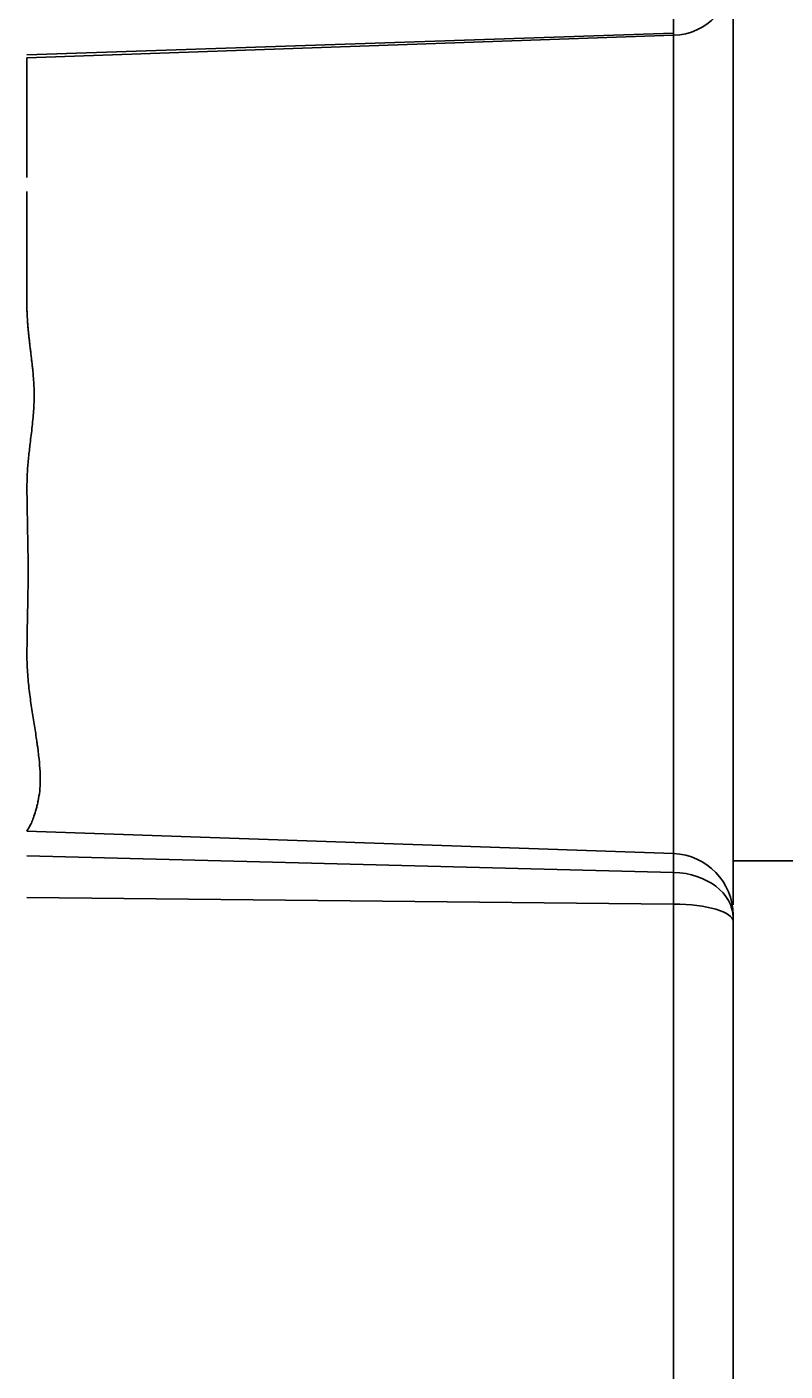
# Model space of a CAD drawing. Header units: millimetres. Extents: x 83 to 1196, y -164 to 735.
# Drawn here: x 379.44 to 391.73, y 27.91 to 49.73 of the extents above; entities that cross this region are included whole.
import ezdxf

# ---------------------------------------------------------------- set-up
doc = ezdxf.new("R2010")
doc.units = ezdxf.units.MM
doc.layers.add('1', color=7, linetype='Continuous', true_color=0xffffff)

msp = doc.modelspace()

# ---------------------------------------------------------------- linework, layer by layer
at = {"layer": '1', "color": 7, "linetype": 'Continuous', "lineweight": 35}
for p, q in [((379.438, 49.273), (389.924, 49.628)), ((389.924, 49.592), (379.438, 49.226)), ((389.924, 36.31), (379.438, 36.676)), ((379.439, 36.273), (389.924, 36.003)), ((390.889, 36.192), (396.124, 36.192)), ((389.924, 35.491), (379.438, 35.595))]:
    msp.add_line(p, q, dxfattribs=at)
for centre, ratio, start_param, end_param in [((389.889, 50.59), 0.999028, 4.747296, 6.283185), ((389.889, 35.311), 0.999035, 0, 1.53589), ((389.889, 35.268), 0.736198, 6.283184, 7.819075), ((389.889, 35.209), 0.282245, 0, 1.53589)]:
    msp.add_ellipse(centre, major_axis=(1, 0), ratio=ratio, start_param=start_param, end_param=end_param, dxfattribs=at)
for points, knots in [([(389.924, 49.592), (389.924, 49.592), (389.924, 49.593), (389.924, 49.594), (389.924, 49.595), (389.924, 49.601), (389.924, 49.613), (389.924, 49.627), (389.924, 49.643), (389.924, 49.653), (389.924, 49.684), (389.924, 49.708), (389.924, 49.751), (389.924, 49.767), (389.924, 49.799), (389.924, 49.817), (389.924, 49.872), (389.924, 49.951), (389.924, 50.043), (389.924, 50.104), (389.924, 50.116), (389.924, 50.141), (389.924, 50.179), (389.924, 50.218), (389.924, 50.298), (389.924, 50.353), (389.924, 50.41)], [0, 0, 0, 0, 0.015625, 0.015625, 0.03125, 0.0625, 0.125, 0.1875, 0.1875, 0.25, 0.25, 0.375, 0.375, 0.4375, 0.4375, 0.5, 0.5, 0.625, 0.75, 0.75, 0.78125, 0.78125, 0.8125, 0.875, 0.875, 1, 1, 1, 1]), ([(390.889, 50.59), (390.889, 50.588), (390.889, 50.584), (390.889, 50.576), (390.889, 50.562), (390.889, 50.542), (390.889, 50.492), (390.889, 50.448), (390.889, 50.336), (390.889, 50.269), (390.889, 50.15), (390.889, 50.108), (390.889, 50.039), (390.889, 50.016), (390.889, 49.968), (390.889, 49.893), (390.889, 49.814), (390.889, 49.703), (390.889, 49.529), (390.889, 49.334), (390.889, 49.055), (390.889, 48.868), (390.889, 48.665), (390.889, 48.583), (390.889, 48.541), (390.889, 48.415), (390.889, 48.329), (390.889, 48.065), (390.889, 47.883), (390.889, 47.503), (390.889, 47.306), (390.889, 47), (390.889, 46.897), (390.889, 46.738), (390.889, 46.685), (390.889, 46.577), (390.889, 46.523), (390.889, 46.252), (390.889, 46.03), (390.889, 45.693), (390.889, 45.58), (390.889, 45.351), (390.889, 45.236), (390.889, 44.887), (390.889, 44.651), (390.889, 44.351), (390.889, 44.291), (390.889, 44.171), (390.889, 44.11), (390.889, 43.928), (390.889, 43.806), (390.889, 43.441), (390.889, 43.197), (390.889, 42.89), (390.889, 42.829), (390.889, 42.707), (390.889, 42.524), (390.889, 42.342), (390.889, 42.1), (390.889, 41.98), (390.889, 41.741), (390.889, 41.622), (390.889, 41.266), (390.889, 41.03), (390.889, 40.681), (390.889, 40.565), (390.889, 40.391), (390.889, 40.334), (390.889, 40.219), (390.889, 40.162), (390.889, 39.879), (390.889, 39.658), (390.889, 39.227), (390.889, 39.018), (390.889, 38.61), (390.889, 38.413), (390.889, 38.173), (390.889, 38.125), (390.889, 38.031), (390.889, 37.891), (390.889, 37.757), (390.889, 37.494), (390.889, 37.162), (390.889, 36.864), (390.889, 36.653), (390.889, 36.585), (390.889, 36.486), (390.889, 36.454), (390.889, 36.39), (390.889, 36.359), (390.889, 36.207), (390.889, 36.096), (390.889, 35.895), (390.889, 35.805), (390.889, 35.646), (390.889, 35.577), (390.889, 35.505), (390.889, 35.493), (390.889, 35.48)], [0, 0, 0, 0, 0.008269, 0.008269, 0.016539, 0.033078, 0.033078, 0.066155, 0.066155, 0.099233, 0.099233, 0.115771, 0.115771, 0.124041, 0.124041, 0.13231, 0.148849, 0.148849, 0.165388, 0.198465, 0.198465, 0.231543, 0.239812, 0.239812, 0.248082, 0.248082, 0.26462, 0.26462, 0.297698, 0.297698, 0.330775, 0.330775, 0.347314, 0.347314, 0.355583, 0.355583, 0.363853, 0.363853, 0.39693, 0.39693, 0.413469, 0.413469, 0.430008, 0.430008, 0.463085, 0.463085, 0.471355, 0.471355, 0.479624, 0.479624, 0.496163, 0.496163, 0.529241, 0.529241, 0.53751, 0.53751, 0.545779, 0.562318, 0.562318, 0.578857, 0.578857, 0.595396, 0.595396, 0.628473, 0.628473, 0.645012, 0.645012, 0.653281, 0.653281, 0.661551, 0.661551, 0.694628, 0.694628, 0.727706, 0.727706, 0.760783, 0.760783, 0.769053, 0.769053, 0.777322, 0.793861, 0.793861, 0.826938, 0.860016, 0.860016, 0.876555, 0.876555, 0.884824, 0.884824, 0.893093, 0.893093, 0.926171, 0.926171, 0.959248, 0.959248, 0.992326, 0.992326, 1, 1, 1, 1]), ([(389.924, 36.31), (389.924, 36.31), (389.924, 36.311), (389.924, 36.312), (389.924, 36.315), (389.924, 36.32), (389.924, 36.335), (389.924, 36.367), (389.924, 36.402), (389.924, 36.432), (389.924, 36.443), (389.924, 36.466), (389.924, 36.478), (389.924, 36.541), (389.924, 36.601), (389.924, 36.739), (389.924, 36.817), (389.924, 36.992), (389.924, 37.089), (389.924, 37.221), (389.924, 37.248), (389.924, 37.303), (389.924, 37.331), (389.924, 37.417), (389.924, 37.476), (389.924, 37.659), (389.924, 37.918), (389.924, 38.207), (389.924, 38.435), (389.924, 38.513), (389.924, 38.633), (389.924, 38.673), (389.924, 38.755), (389.924, 38.796), (389.924, 39.005), (389.924, 39.177), (389.924, 39.531), (389.924, 39.895), (389.924, 40.279), (389.924, 40.525), (389.924, 40.574), (389.924, 40.674), (389.924, 40.724), (389.924, 40.875), (389.924, 40.976), (389.924, 41.279), (389.924, 41.484), (389.924, 41.793), (389.924, 41.897), (389.924, 42.105), (389.924, 42.209), (389.924, 42.419), (389.924, 42.524), (389.924, 42.683), (389.924, 42.736), (389.924, 42.842), (389.924, 42.896), (389.924, 43.162), (389.924, 43.375), (389.924, 43.692), (389.924, 43.798), (389.924, 43.956), (389.924, 44.008), (389.924, 44.113), (389.924, 44.166), (389.924, 44.426), (389.924, 44.631), (389.924, 44.934), (389.924, 45.035), (389.924, 45.233), (389.924, 45.332), (389.924, 45.625), (389.924, 45.817), (389.924, 46.054), (389.924, 46.101), (389.924, 46.194), (389.924, 46.333), (389.924, 46.468), (389.924, 46.734), (389.924, 46.906), (389.924, 47.235), (389.924, 47.394), (389.924, 47.623), (389.924, 47.735), (389.924, 47.844), (389.924, 47.916), (389.924, 47.951), (389.924, 48.125), (389.924, 48.255), (389.924, 48.498), (389.924, 48.611), (389.924, 48.768), (389.924, 48.818), (389.924, 48.915), (389.924, 48.984), (389.924, 49.049), (389.924, 49.091), (389.924, 49.112), (389.924, 49.171), (389.924, 49.208), (389.924, 49.312), (389.924, 49.371), (389.924, 49.468), (389.924, 49.507), (389.924, 49.55), (389.924, 49.561), (389.924, 49.58), (389.924, 49.587), (389.924, 49.592)], [0, 0, 0, 0, 0.001953, 0.001953, 0.003906, 0.007813, 0.015625, 0.03125, 0.046875, 0.046875, 0.054688, 0.054688, 0.0625, 0.0625, 0.09375, 0.09375, 0.125, 0.125, 0.15625, 0.15625, 0.164063, 0.164063, 0.171875, 0.171875, 0.1875, 0.1875, 0.21875, 0.25, 0.25, 0.265625, 0.265625, 0.273438, 0.273438, 0.28125, 0.28125, 0.3125, 0.3125, 0.34375, 0.375, 0.375, 0.382813, 0.382813, 0.390625, 0.390625, 0.40625, 0.40625, 0.4375, 0.4375, 0.453125, 0.453125, 0.46875, 0.46875, 0.484375, 0.484375, 0.492188, 0.492188, 0.5, 0.5, 0.53125, 0.53125, 0.546875, 0.546875, 0.554688, 0.554688, 0.5625, 0.5625, 0.59375, 0.59375, 0.609375, 0.609375, 0.625, 0.625, 0.65625, 0.65625, 0.664063, 0.664063, 0.671875, 0.6875, 0.6875, 0.71875, 0.71875, 0.75, 0.75, 0.765625, 0.773438, 0.773438, 0.78125, 0.78125, 0.8125, 0.8125, 0.84375, 0.84375, 0.859375, 0.859375, 0.875, 0.882813, 0.882813, 0.890625, 0.890625, 0.90625, 0.90625, 0.9375, 0.9375, 0.96875, 0.96875, 0.984375, 0.984375, 1, 1, 1, 1]), ([(379.439, 48.467), (379.439, 48.189), (379.439, 47.81), (379.439, 47.281), (379.439, 47.281), (379.439, 47.281)], [0, 0, 0, 0, 0.999981, 0.999981, 1, 1, 1, 1]), ([(379.439, 39.527), (379.439, 39.543), (379.439, 39.575), (379.439, 39.623), (379.44, 39.671), (379.44, 39.72), (379.441, 39.769), (379.441, 39.818), (379.442, 39.868), (379.443, 39.917), (379.444, 39.967), (379.445, 40.017), (379.446, 40.068), (379.447, 40.119), (379.448, 40.17), (379.449, 40.221), (379.45, 40.272), (379.451, 40.324), (379.452, 40.376), (379.453, 40.428), (379.455, 40.549), (379.458, 40.742), (379.458, 41.005), (379.455, 41.269), (379.45, 41.52), (379.445, 41.762), (379.442, 41.966), (379.439, 42.142), (379.439, 42.269), (379.44, 42.374), (379.443, 42.458), (379.45, 42.59), (379.467, 42.769), (379.497, 43.015), (379.529, 43.28), (379.549, 43.514), (379.556, 43.698), (379.555, 43.83), (379.549, 43.962), (379.541, 44.076), (379.532, 44.17), (379.524, 44.246), (379.515, 44.321), (379.506, 44.396), (379.497, 44.471), (379.488, 44.545), (379.48, 44.619), (379.471, 44.692), (379.464, 44.765), (379.457, 44.837), (379.451, 44.908), (379.446, 44.979), (379.442, 45.05), (379.439, 45.119), (379.439, 45.166), (379.439, 45.189)], [0, 0, 0, 0, 0.009614, 0.019228, 0.028843, 0.038458, 0.048073, 0.057688, 0.067304, 0.076921, 0.086538, 0.096155, 0.105772, 0.115389, 0.125007, 0.134624, 0.144241, 0.153858, 0.163475, 0.173091, 0.182708, 0.23057, 0.278417, 0.324102, 0.369796, 0.409654, 0.449528, 0.474766, 0.500015, 0.514201, 0.528398, 0.542613, 0.581163, 0.619802, 0.668218, 0.716367, 0.739033, 0.761642, 0.784228, 0.806806, 0.819958, 0.833094, 0.84621, 0.859302, 0.872368, 0.885401, 0.898391, 0.911327, 0.924199, 0.936998, 0.949721, 0.962375, 0.974966, 0.987505, 1, 1, 1, 1]), ([(379.439, 36.676), (379.439, 36.681), (379.445, 36.69), (379.462, 36.716), (379.473, 36.733), (379.496, 36.773), (379.508, 36.796), (379.53, 36.851), (379.541, 36.882), (379.564, 36.951), (379.576, 36.989), (379.594, 37.052), (379.599, 37.073), (379.61, 37.119), (379.616, 37.142), (379.63, 37.215), (379.639, 37.267), (379.651, 37.377), (379.655, 37.435), (379.656, 37.558), (379.651, 37.687), (379.637, 37.829), (379.624, 37.94), (379.62, 37.978), (379.612, 38.036), (379.61, 38.055), (379.604, 38.095), (379.601, 38.114), (379.587, 38.215), (379.575, 38.298), (379.548, 38.468), (379.519, 38.644), (379.478, 38.921), (379.458, 39.117), (379.447, 39.267), (379.443, 39.344), (379.44, 39.422), (379.439, 39.474), (379.439, 39.5), (379.439, 39.527)], [0, 0, 0, 0, 0.0625, 0.0625, 0.125, 0.125, 0.1875, 0.1875, 0.25, 0.25, 0.3125, 0.3125, 0.34375, 0.34375, 0.375, 0.375, 0.4375, 0.4375, 0.5, 0.5, 0.5625, 0.625, 0.625, 0.65625, 0.65625, 0.671875, 0.671875, 0.6875, 0.6875, 0.75, 0.75, 0.8125, 0.875, 0.9375, 0.9375, 0.96875, 0.984375, 0.984375, 1, 1, 1, 1]), ([(389.924, 36.003), (389.924, 36.049), (389.924, 36.09), (389.924, 36.144), (389.924, 36.161), (389.924, 36.192), (389.924, 36.207), (389.924, 36.233), (389.924, 36.245), (389.924, 36.266), (389.924, 36.275), (389.924, 36.298), (389.924, 36.307), (389.924, 36.31)], [0, 0, 0, 0, 0.25, 0.25, 0.375, 0.375, 0.5, 0.5, 0.625, 0.625, 0.75, 0.75, 1, 1, 1, 1]), ([(389.924, 35.491), (389.924, 35.497), (389.924, 35.504), (389.924, 35.516), (389.924, 35.534), (389.924, 35.576), (389.924, 35.635), (389.924, 35.68), (389.924, 35.725), (389.924, 35.748), (389.924, 35.812), (389.924, 35.853), (389.924, 35.932), (389.924, 35.969), (389.924, 36.003)], [0, 0, 0, 0, 0.03125, 0.03125, 0.0625, 0.125, 0.25, 0.375, 0.375, 0.5, 0.5, 0.75, 0.75, 1, 1, 1, 1]), ([(389.924, 23.5), (389.924, 23.519), (389.924, 23.539), (389.924, 23.579), (389.924, 23.639), (389.924, 23.7), (389.924, 23.823), (389.924, 23.907), (389.924, 24.08), (389.924, 24.168), (389.924, 24.349), (389.924, 24.442), (389.924, 24.725), (389.924, 24.921), (389.924, 25.329), (389.924, 25.54), (389.924, 25.812), (389.924, 25.867), (389.924, 25.977), (389.924, 26.033), (389.924, 26.201), (389.924, 26.315), (389.924, 26.544), (389.924, 26.661), (389.924, 26.895), (389.924, 27.014), (389.924, 27.374), (389.924, 27.619), (389.924, 27.996), (389.924, 28.122), (389.924, 28.314), (389.924, 28.379), (389.924, 28.508), (389.924, 28.573), (389.924, 28.9), (389.924, 29.164), (389.924, 29.566), (389.924, 29.701), (389.924, 29.972), (389.924, 30.108), (389.924, 30.793), (389.924, 31.353), (389.924, 32.497), (389.924, 33.081), (389.924, 34.27), (389.924, 34.875), (389.924, 35.491)], [0, 0, 0, 0, 0.007812, 0.007812, 0.015625, 0.03125, 0.03125, 0.0625, 0.0625, 0.09375, 0.09375, 0.125, 0.125, 0.1875, 0.1875, 0.25, 0.25, 0.265625, 0.265625, 0.28125, 0.28125, 0.3125, 0.3125, 0.34375, 0.34375, 0.375, 0.375, 0.4375, 0.4375, 0.46875, 0.46875, 0.484375, 0.484375, 0.5, 0.5, 0.5625, 0.5625, 0.59375, 0.59375, 0.625, 0.625, 0.75, 0.75, 0.875, 0.875, 1, 1, 1, 1]), ([(390.889, 35.311), (390.889, 35.311), (390.889, 35.309), (390.889, 35.304), (390.889, 35.301), (390.889, 35.293), (390.889, 35.289), (390.889, 35.279), (390.889, 35.274), (390.889, 35.268)], [0, 0, 0, 0, 0.25, 0.25, 0.5, 0.5, 0.75, 0.75, 1, 1, 1, 1]), ([(390.889, 35.268), (390.889, 35.264), (390.889, 35.259), (390.889, 35.251), (390.889, 35.246), (390.889, 35.231), (390.889, 35.22), (390.889, 35.209)], [0, 0, 0, 0, 0.25, 0.25, 0.5, 0.5, 1, 1, 1, 1]), ([(390.889, 35.209), (390.889, 35.048), (390.889, 34.886), (390.889, 34.565), (390.889, 34.085), (390.889, 33.611), (390.889, 32.674), (390.889, 32.06), (390.889, 30.859), (390.889, 30.271), (390.889, 29.552), (390.889, 29.409), (390.889, 29.125), (390.889, 28.984), (390.889, 28.562), (390.889, 28.285), (390.889, 27.874), (390.889, 27.739), (390.889, 27.47), (390.889, 27.338), (390.889, 26.944), (390.889, 26.687), (390.889, 26.31), (390.889, 26.185), (390.889, 25.939), (390.889, 25.818), (390.889, 25.577), (390.889, 25.458), (390.889, 25.282), (390.889, 25.224), (390.889, 25.108), (390.889, 24.821), (390.889, 24.545), (390.889, 24.118), (390.889, 23.913), (390.889, 23.616), (390.889, 23.519), (390.889, 23.33), (390.889, 23.237), (390.889, 23.056), (390.889, 22.968), (390.889, 22.795), (390.889, 22.71), (390.889, 22.628)], [0, 0, 0, 0, 0.03125, 0.03125, 0.0625, 0.125, 0.125, 0.25, 0.25, 0.375, 0.375, 0.40625, 0.40625, 0.4375, 0.4375, 0.5, 0.5, 0.53125, 0.53125, 0.5625, 0.5625, 0.625, 0.625, 0.65625, 0.65625, 0.6875, 0.6875, 0.71875, 0.71875, 0.734375, 0.734375, 0.75, 0.8125, 0.8125, 0.875, 0.875, 0.90625, 0.90625, 0.9375, 0.9375, 0.96875, 0.96875, 1, 1, 1, 1])]:
    msp.add_open_spline(points, degree=3, knots=knots, dxfattribs=at)
for points in [[(379.439, 49.226), (379.439, 49.192), (379.439, 49.024), (379.439, 48.467)], [(379.439, 47.056), (379.439, 46.559), (379.439, 45.94), (379.439, 45.189)]]:
    msp.add_open_spline(points, degree=3, dxfattribs=at)

doc.saveas('drawing.dxf')
